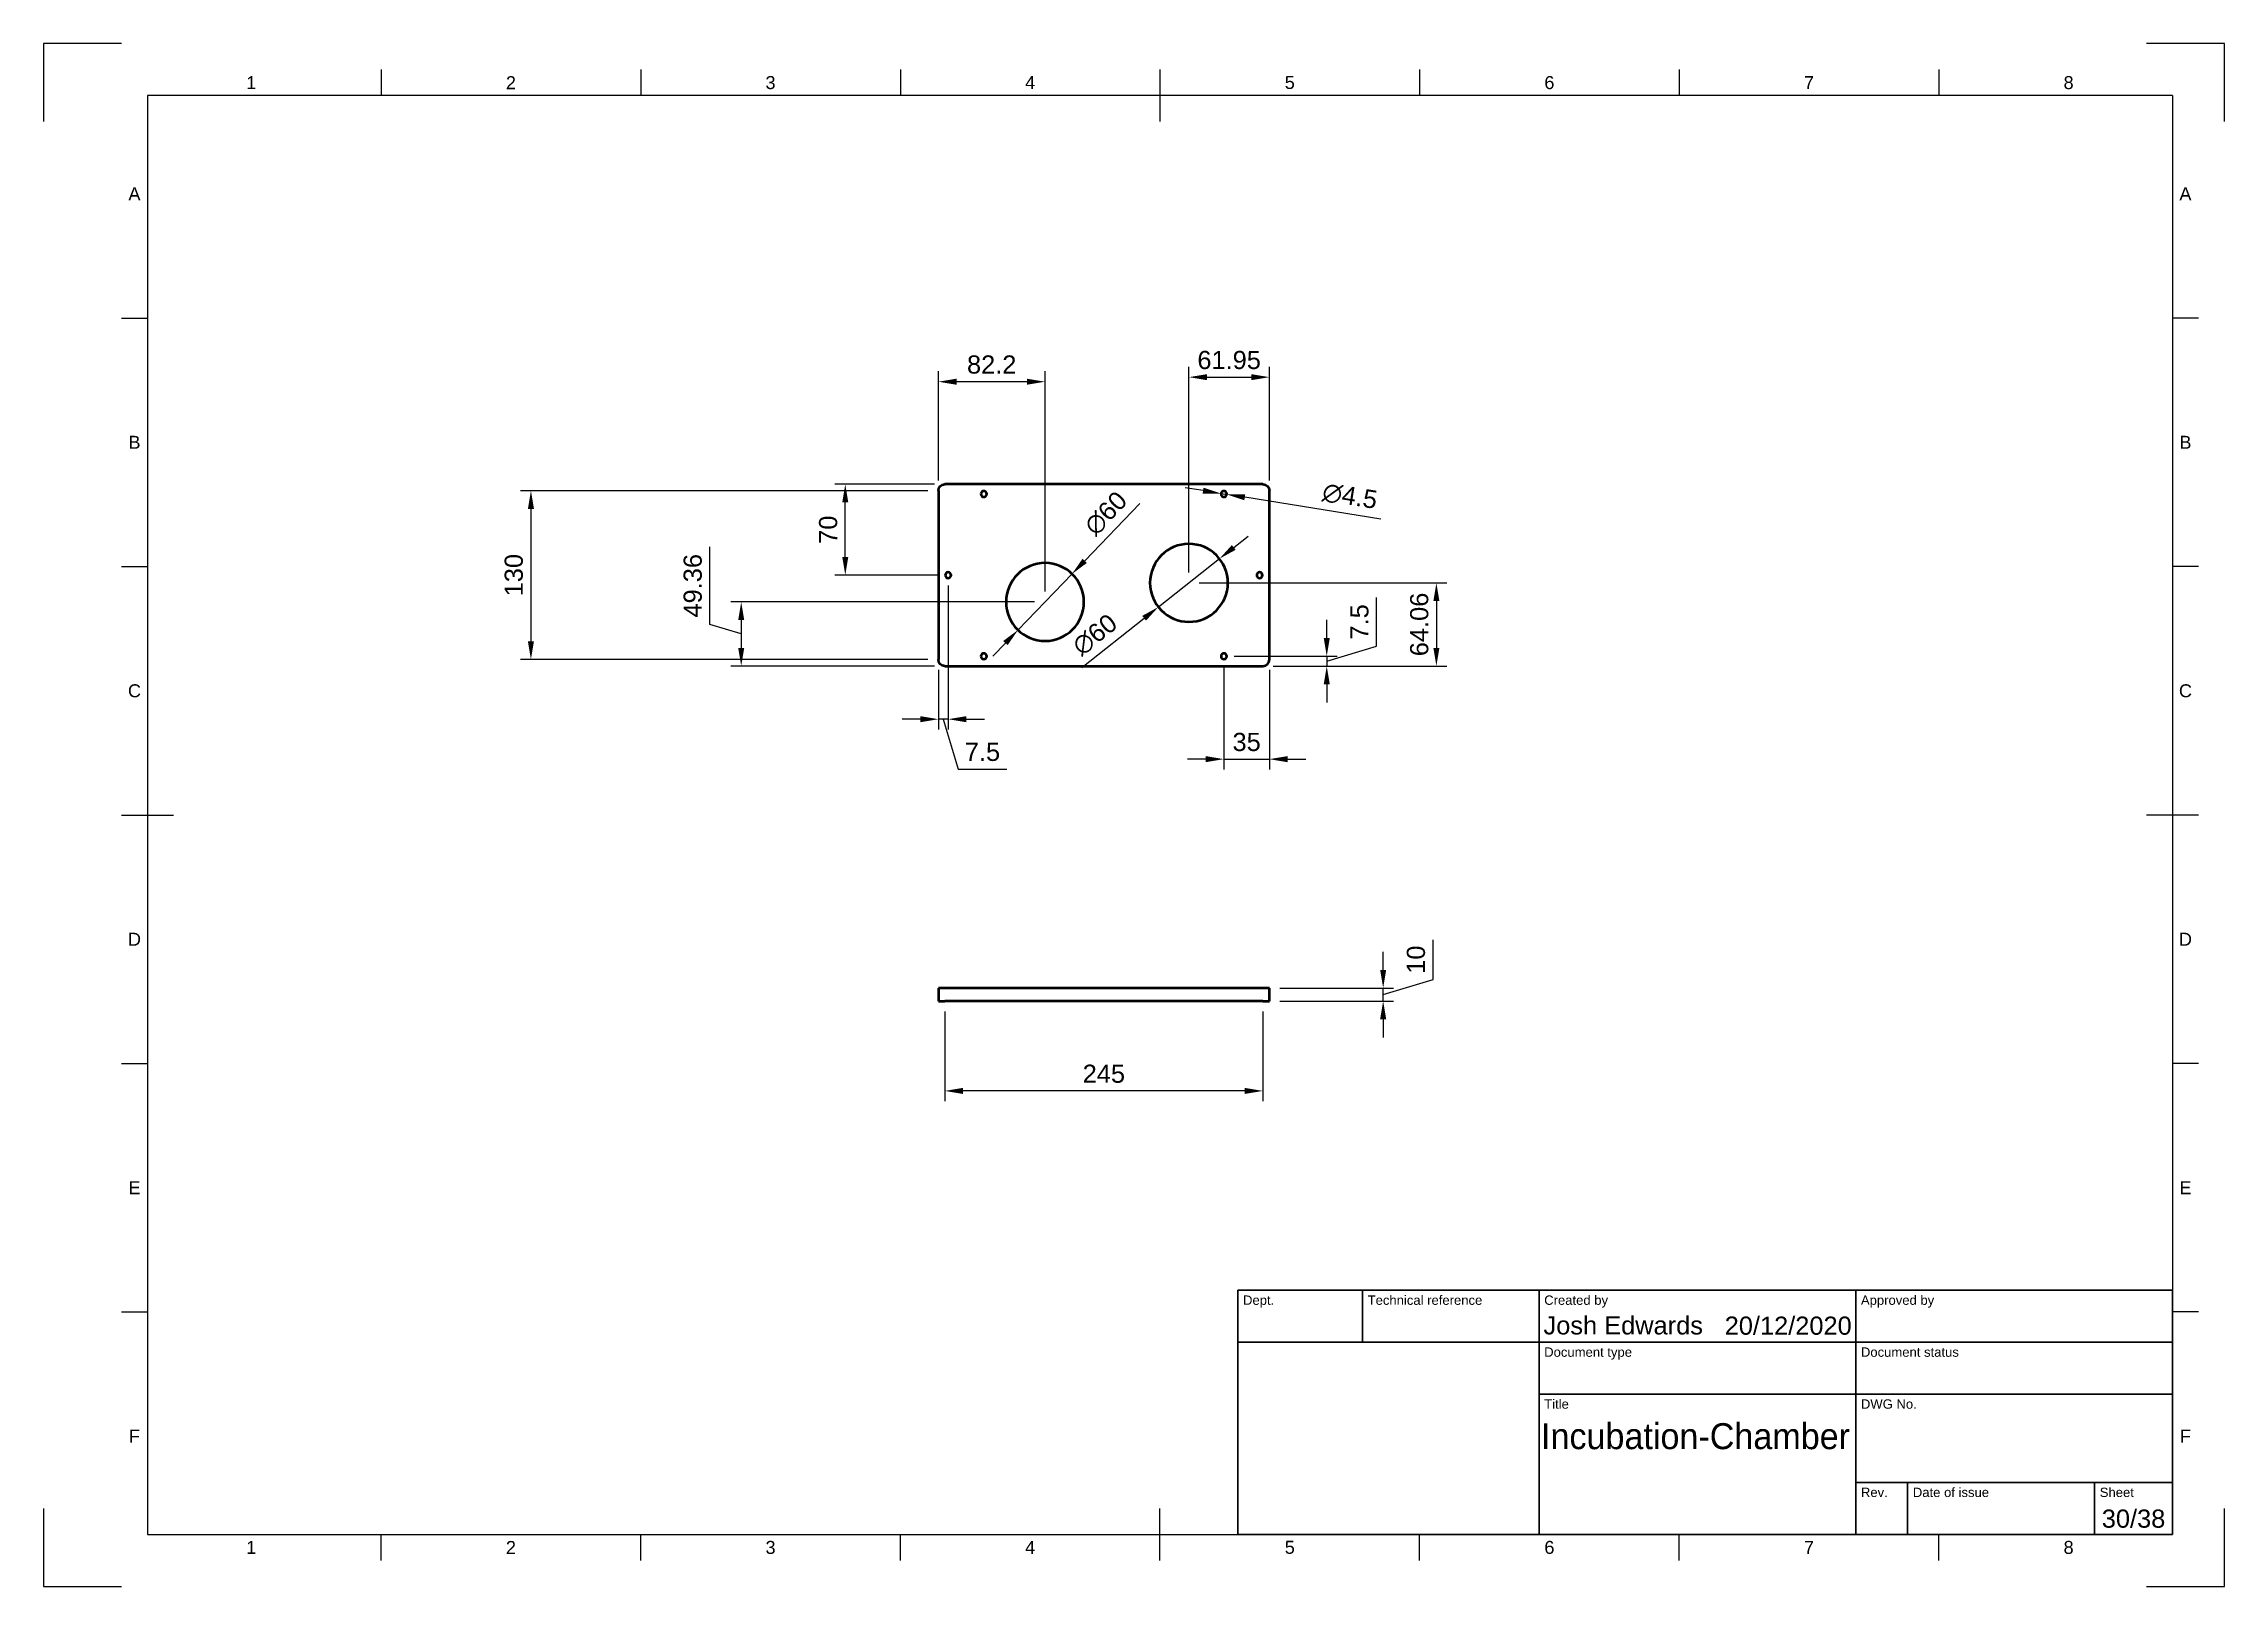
# Model space of a CAD drawing. Header units: millimetres. Extents: x 0 to 420, y 0 to 297.
import ezdxf
from ezdxf.enums import TextEntityAlignment as Align

# ---------------------------------------------------------------- set-up
doc = ezdxf.new("R2010")
doc.units = ezdxf.units.MM
doc.header["$LTSCALE"] = 0.75
for name, color, linetype, lineweight in [('Border', 7, 'Continuous', 25), ('Dimensions', 7, 'Continuous', 25), ('TitleBlock', 7, 'Continuous', 35), ('Visible', 7, 'Continuous', 50)]:
    doc.layers.add(name, color=color, linetype=linetype, lineweight=lineweight)
doc.styles.add('FusionTitle', font='arial.ttf')
doc.styles.get("Standard").update_dxf_attribs({"font": 'arial.ttf'})
doc.dimstyles.new('ISO-25', dxfattribs={"dimtxt": 3.5, "dimasz": 3.5, "dimexe": 2, "dimexo": 2, "dimgap": 1.5, "dimtad": 1, "dimzin": 12, "dimdsep": 46, "dimtxsty": 'Standard', "dimcen": 0, "dimclrd": 256, "dimclre": 256, "dimclrt": 256, "dimazin": 3, "dimtp": 0.1, "dimtm": 0.1, "dimtfac": 0.714, "dimtmove": 1, "dimatfit": 3, "dimfxl": 1, "dimtzin": 12, "dimarcsym": 0})

# ---------------------------------------------------------------- blocks, each defined once
blk = doc.blocks.new('ISO_A3_SHEET')
at = {"layer": 'Border'}
for p, q in [((65, 292), (65, 287)), ((115, 292), (115, 287)), ((165, 292), (165, 287)), ((215, 292), (215, 282)), ((265, 292), (265, 287)), ((315, 292), (315, 287)), ((365, 292), (365, 287)), ((410, 287), (20, 287)), ((20, 287), (20, 10)), ((410, 287), (410, 10)), ((15, 244.16666), (20, 244.16666)), ((415, 244.16666), (410, 244.16666)), ((15, 196.33333), (20, 196.33333)), ((415, 196.33333), (410, 196.33333)), ((15, 148.5), (25, 148.5)), ((415, 148.5), (405, 148.5)), ((15, 100.66667), (20, 100.66667)), ((415, 100.66667), (410, 100.66667)), ((15, 52.83334), (20, 52.83334)), ((415, 52.83334), (410, 52.83334)), ((215, 5), (215, 15)), ((20, 10), (410, 10)), ((65, 5), (65, 10)), ((115, 5), (115, 10)), ((165, 5), (165, 10)), ((265, 5), (265, 10)), ((315, 5), (315, 10)), ((365, 5), (365, 10))]:
    blk.add_line(p, q, dxfattribs=at)
at = {"layer": 'Defpoints'}
for p, q in [((15, 297), (0, 297)), ((0, 297), (0, 282)), ((420, 297), (405, 297)), ((420, 282), (420, 297)), ((0, 15), (0, 0)), ((420, 0), (420, 15)), ((0, 0), (15, 0)), ((405, 0), (420, 0))]:
    blk.add_line(p, q, dxfattribs=at)
at = {"layer": 'Border', "style": 'FusionTitle'}
for s, p in [('1', (40, 289.5)), ('2', (90, 289.5)), ('3', (140, 289.5)), ('4', (190, 289.5)), ('5', (240, 289.5)), ('6', (290, 289.5)), ('7', (340, 289.5)), ('8', (390, 289.5)), ('A', (17.5, 268.08333)), ('A', (412.5, 268.08333)), ('B', (17.5, 220.25)), ('B', (412.5, 220.25)), ('C', (17.5, 172.41667)), ('C', (412.5, 172.41667)), ('D', (17.5, 124.58334)), ('D', (412.5, 124.58334)), ('E', (17.5, 76.75001)), ('E', (412.5, 76.75001)), ('F', (17.5, 28.91668)), ('F', (412.5, 28.91668)), ('1', (40, 7.5)), ('2', (90, 7.5)), ('3', (140, 7.5)), ('4', (190, 7.5)), ('5', (240, 7.5)), ('6', (290, 7.5)), ('7', (340, 7.5)), ('8', (390, 7.5))]:
    blk.add_text(s, height=2.5, dxfattribs=at).set_placement(p, align=Align.MIDDLE)
blk = doc.blocks.new('ISO_TITLEBLOCK')
at = {"layer": 'TitleBlock'}
for p, q in [((0, 47), (-180, 47)), ((-180, 47), (-180, 0)), ((-156, 37), (-156, 47)), ((-122, 0), (-122, 47)), ((-61, 0), (-61, 47)), ((0, 0), (0, 47)), ((-180, 37), (0, 37)), ((-122, 27), (0, 27)), ((-61, 10), (0, 10)), ((-51, 0), (-51, 10)), ((-15, 0), (-15, 10)), ((-180, 0), (0, 0))]:
    blk.add_line(p, q, dxfattribs=at)
at = {"layer": 'TitleBlock', "style": 'FusionTitle'}
for s, p in [('Dept.', (-179, 46)), ('Technical reference', (-155, 46)), ('Created by', (-121, 46)), ('Approved by', (-60, 46)), ('Document type', (-121, 36)), ('Document status', (-60, 36)), ('Title', (-121, 26)), ('DWG No.', (-60, 26)), ('Rev.', (-60, 9)), ('Date of issue', (-50, 9)), ('Sheet', (-14, 9))]:
    blk.add_text(s, height=1.8, dxfattribs=at).set_placement(p, align=Align.TOP_LEFT)
for tag, height, p in [('DEPT', 3.5, (-179, 42)), ('TECHNICAL_REFERENCE', 3.5, (-155, 42)), ('CREATED_BY', 3.5, (-121, 42)), ('APPROVED_BY', 3.5, (-60, 42)), ('DOCUMENT_TYPE', 3.5, (-121, 32)), ('DOCUMENT_STATUS', 3.5, (-60, 32)), ('TITLE_1', 5, (-121, 21.5)), ('TITLE_2', 5, (-121, 14)), ('TITLE_3', 5, (-121, 6.5)), ('DATE_OF_ISSUE', 3.5, (-50, 5))]:
    blk.add_attdef(tag, text='', height=height, dxfattribs=at).set_placement(p, align=Align.TOP_LEFT)
for tag, p in [('CREATED_DATE', (-62, 42)), ('APPROVED_DATE', (-0.99, 42))]:
    blk.add_attdef(tag, text='', height=3.5, dxfattribs=at).set_placement(p, align=Align.TOP_RIGHT)
for tag, height, p in [('DRAWING_NUMBER', 5, (-30.5, 19.75)), ('REV', 3.5, (-56, 4.85)), ('SHEET', 3.5, (-7.5, 4.85))]:
    blk.add_attdef(tag, text='', height=height, dxfattribs=at).set_placement(p, align=Align.TOP_CENTER)
blk = doc.blocks.new('*D19')
at = {"layer": 'Defpoints', "color": 0, "transparency": 16777216}
for p in [(173.568621, 112.682275), (234.818621, 112.682275), (173.568621, 95.383285)]:
    blk.add_point(p, dxfattribs=at)
at = {"layer": 'Dimensions', "lineweight": -2, "transparency": 16777216}
for p, q in [((173.568621, 110.682275), (173.568621, 93.383285)), ((234.818621, 110.682275), (234.818621, 93.383285)), ((231.318621, 95.383285), (177.068621, 95.383285))]:
    blk.add_line(p, q, dxfattribs=at)
at = {"layer": 'Dimensions', "transparency": 16777216}
for points in [[(177.068621, 95.966618), (177.068621, 94.799952), (173.568621, 95.383285)], [(231.318621, 95.966618), (231.318621, 94.799952), (234.818621, 95.383285)]]:
    blk.add_solid(points, dxfattribs=at)
at = {"layer": 'Dimensions', "transparency": 16777216, "insert": (204.193621, 98.670291), "char_height": 3.5, "attachment_point": 5}
blk.add_mtext('245', dxfattribs=at)
blk = doc.blocks.new('*D20')
at = {"layer": 'Defpoints', "color": 0, "transparency": 16777216}
for p in [(236.068621, 115.182275), (257.990853, 115.182275), (236.068621, 112.682275)]:
    blk.add_point(p, dxfattribs=at)
at = {"layer": 'Dimensions', "lineweight": -2, "transparency": 16777216}
for p, q in [((257.990853, 118.682275), (257.990853, 122.182275)), ((267.60187, 116.81558), (267.60187, 124.487817)), ((238.068621, 115.182275), (259.990853, 115.182275)), ((257.990853, 113.932275), (267.60187, 116.81558)), ((257.990853, 112.682275), (257.990853, 115.182275)), ((257.990853, 112.682275), (257.990853, 115.182275)), ((238.068621, 112.682275), (259.990853, 112.682275)), ((257.990853, 109.182275), (257.990853, 105.682275))]:
    blk.add_line(p, q, dxfattribs=at)
at = {"layer": 'Dimensions', "transparency": 16777216}
for points in [[(257.40752, 118.682275), (258.574187, 118.682275), (257.990853, 115.182275)], [(257.40752, 109.182275), (258.574187, 109.182275), (257.990853, 112.682275)]]:
    blk.add_solid(points, dxfattribs=at)
at = {"layer": 'Dimensions', "transparency": 16777216, "insert": (264.314864, 120.651699), "char_height": 3.5, "attachment_point": 5, "rotation": 90}
blk.add_mtext('10', dxfattribs=at)
blk = doc.blocks.new('*D21')
at = {"layer": 'Defpoints', "color": 0, "transparency": 16777216}
for p in [(172.318621, 210.926288), (93.853391, 178.426288), (172.318621, 178.426288)]:
    blk.add_point(p, dxfattribs=at)
at = {"layer": 'Dimensions', "lineweight": -2, "transparency": 16777216}
for p, q in [((170.318621, 210.926288), (91.853391, 210.926288)), ((93.853391, 207.426288), (93.853391, 181.926288)), ((170.318621, 178.426288), (91.853391, 178.426288))]:
    blk.add_line(p, q, dxfattribs=at)
at = {"layer": 'Dimensions', "transparency": 16777216}
for points in [[(93.270058, 207.426288), (94.436725, 207.426288), (93.853391, 210.926288)], [(93.270058, 181.926288), (94.436725, 181.926288), (93.853391, 178.426288)]]:
    blk.add_solid(points, dxfattribs=at)
at = {"layer": 'Dimensions', "transparency": 16777216, "insert": (90.565192, 194.676288), "char_height": 3.5, "attachment_point": 5, "rotation": 90}
blk.add_mtext('130', dxfattribs=at)
blk = doc.blocks.new('*D22')
at = {"layer": 'Defpoints', "color": 0, "transparency": 16777216}
for p in [(154.394631, 212.176288), (173.568621, 212.176288), (174.193621, 194.676288)]:
    blk.add_point(p, dxfattribs=at)
at = {"layer": 'Dimensions', "lineweight": -2, "transparency": 16777216}
for p, q in [((171.568621, 212.176288), (152.394631, 212.176288)), ((154.394631, 198.176288), (154.394631, 208.676288)), ((172.193621, 194.676288), (152.394631, 194.676288))]:
    blk.add_line(p, q, dxfattribs=at)
at = {"layer": 'Dimensions', "transparency": 16777216}
for points in [[(153.811298, 208.676288), (154.977965, 208.676288), (154.394631, 212.176288)], [(153.811298, 198.176288), (154.977965, 198.176288), (154.394631, 194.676288)]]:
    blk.add_solid(points, dxfattribs=at)
at = {"layer": 'Dimensions', "transparency": 16777216, "insert": (151.107626, 203.426288), "char_height": 3.5, "attachment_point": 5, "rotation": 90}
blk.add_mtext('70', dxfattribs=at)
blk = doc.blocks.new('*D23')
at = {"layer": 'Defpoints', "color": 0, "transparency": 16777216}
for p in [(174.193621, 194.676288), (172.318621, 178.426288), (172.318621, 166.943919)]:
    blk.add_point(p, dxfattribs=at)
at = {"layer": 'Dimensions', "lineweight": -2, "transparency": 16777216}
for p, q in [((174.193621, 192.676288), (174.193621, 164.943919)), ((172.318621, 176.426288), (172.318621, 164.943919)), ((168.818621, 166.943919), (165.318621, 166.943919)), ((174.193621, 166.943919), (172.318621, 166.943919)), ((174.193621, 166.943919), (172.318621, 166.943919)), ((173.256121, 166.943919), (176.13298, 157.35439)), ((177.693621, 166.943919), (181.193621, 166.943919)), ((176.13298, 157.35439), (185.502694, 157.35439))]:
    blk.add_line(p, q, dxfattribs=at)
at = {"layer": 'Dimensions', "transparency": 16777216}
for points in [[(168.818621, 167.527253), (168.818621, 166.360586), (172.318621, 166.943919)], [(177.693621, 167.527253), (177.693621, 166.360586), (174.193621, 166.943919)]]:
    blk.add_solid(points, dxfattribs=at)
at = {"layer": 'Dimensions', "transparency": 16777216, "insert": (180.817837, 160.634233), "char_height": 3.5, "attachment_point": 5}
blk.add_mtext('7.5', dxfattribs=at)
blk = doc.blocks.new('*D24')
at = {"layer": 'Defpoints', "color": 0, "transparency": 16777216}
for p in [(198.073836, 194.916477), (187.663421, 184.117253)]:
    blk.add_point(p, dxfattribs=at)
at = {"layer": 'Dimensions', "lineweight": -2, "transparency": 16777216}
for p, q in [((211.128279, 208.458479), (200.502933, 197.436296)), ((187.663421, 184.117253), (198.073836, 194.916477)), ((185.234324, 181.597434), (182.805227, 179.077615))]:
    blk.add_line(p, q, dxfattribs=at)
at = {"layer": 'Dimensions', "transparency": 16777216}
for points in [[(200.082963, 197.841146), (200.922903, 197.031447), (198.073836, 194.916477)], [(184.814354, 182.002283), (185.654294, 181.192584), (187.663421, 184.117253)]]:
    blk.add_solid(points, dxfattribs=at)
at = {"layer": 'Dimensions', "transparency": 16777216, "insert": (204.593208, 206.556505), "char_height": 3.5, "attachment_point": 5, "rotation": 46.05018776}
blk.add_mtext('∅60', dxfattribs=at)
blk = doc.blocks.new('*D25')
at = {"layer": 'Defpoints', "color": 0, "transparency": 16777216}
for p in [(226.465785, 197.84097), (214.694973, 188.542745)]:
    blk.add_point(p, dxfattribs=at)
at = {"layer": 'Dimensions', "lineweight": -2, "transparency": 16777216}
for p, q in [((229.212253, 200.010512), (231.958721, 202.180055)), ((226.465785, 197.84097), (214.694973, 188.542745)), ((199.934915, 176.883199), (211.948505, 186.373203))]:
    blk.add_line(p, q, dxfattribs=at)
at = {"layer": 'Dimensions', "transparency": 16777216}
for points in [[(228.850662, 200.468257), (229.573843, 199.552768), (226.465785, 197.84097)], [(211.586914, 186.830948), (212.310095, 185.915458), (214.694973, 188.542745)]]:
    blk.add_solid(points, dxfattribs=at)
at = {"layer": 'Dimensions', "transparency": 16777216, "insert": (202.470286, 183.199571), "char_height": 3.5, "attachment_point": 5, "rotation": 38.30657978}
blk.add_mtext('∅60', dxfattribs=at)
blk = doc.blocks.new('*D26')
at = {"layer": 'Defpoints', "color": 0, "transparency": 16777216}
for p in [(172.318621, 231.916003), (172.318621, 210.926288), (192.868629, 189.516865)]:
    blk.add_point(p, dxfattribs=at)
at = {"layer": 'Dimensions', "lineweight": -2, "transparency": 16777216}
for p, q in [((172.318621, 212.926288), (172.318621, 233.916003)), ((189.368629, 231.916003), (175.818621, 231.916003)), ((192.868629, 191.516865), (192.868629, 233.916003))]:
    blk.add_line(p, q, dxfattribs=at)
at = {"layer": 'Dimensions', "transparency": 16777216}
for points in [[(175.818621, 232.499337), (175.818621, 231.33267), (172.318621, 231.916003)], [(189.368629, 232.499337), (189.368629, 231.33267), (192.868629, 231.916003)]]:
    blk.add_solid(points, dxfattribs=at)
at = {"layer": 'Dimensions', "transparency": 16777216, "insert": (182.593625, 235.203009), "char_height": 3.5, "attachment_point": 5}
blk.add_mtext('82.2', dxfattribs=at)
blk = doc.blocks.new('*D27')
at = {"layer": 'Defpoints', "color": 0, "transparency": 16777216}
for p in [(236.068621, 232.789837), (236.068621, 210.926288), (220.580379, 193.191858)]:
    blk.add_point(p, dxfattribs=at)
at = {"layer": 'Dimensions', "lineweight": -2, "transparency": 16777216}
for p, q in [((220.580379, 195.191858), (220.580379, 234.789837)), ((224.080379, 232.789837), (232.568621, 232.789837)), ((236.068621, 212.926288), (236.068621, 234.789837))]:
    blk.add_line(p, q, dxfattribs=at)
at = {"layer": 'Dimensions', "transparency": 16777216}
for points in [[(224.080379, 233.373171), (224.080379, 232.206504), (220.580379, 232.789837)], [(232.568621, 233.373171), (232.568621, 232.206504), (236.068621, 232.789837)]]:
    blk.add_solid(points, dxfattribs=at)
at = {"layer": 'Dimensions', "transparency": 16777216, "insert": (228.3245, 236.076843), "char_height": 3.5, "attachment_point": 5}
blk.add_mtext('61.95', dxfattribs=at)
blk = doc.blocks.new('*D28')
at = {"layer": 'Defpoints', "color": 0, "transparency": 16777216}
for p in [(220.580379, 193.191858), (234.818621, 177.176288), (268.2377, 177.176288)]:
    blk.add_point(p, dxfattribs=at)
at = {"layer": 'Dimensions', "lineweight": -2, "transparency": 16777216}
for p, q in [((222.580379, 193.191858), (270.2377, 193.191858)), ((268.2377, 189.691858), (268.2377, 180.676288)), ((236.818621, 177.176288), (270.2377, 177.176288))]:
    blk.add_line(p, q, dxfattribs=at)
at = {"layer": 'Dimensions', "transparency": 16777216}
for points in [[(267.654366, 189.691858), (268.821033, 189.691858), (268.2377, 193.191858)], [(267.654366, 180.676288), (268.821033, 180.676288), (268.2377, 177.176288)]]:
    blk.add_solid(points, dxfattribs=at)
at = {"layer": 'Dimensions', "transparency": 16777216, "insert": (264.950694, 185.184073), "char_height": 3.5, "attachment_point": 5, "rotation": 90}
blk.add_mtext('64.06', dxfattribs=at)
blk = doc.blocks.new('*D29')
at = {"layer": 'Defpoints', "color": 0, "transparency": 16777216}
for p in [(192.868629, 189.516865), (134.354336, 177.176288), (173.568621, 177.176288)]:
    blk.add_point(p, dxfattribs=at)
at = {"layer": 'Dimensions', "lineweight": -2, "transparency": 16777216}
for p, q in [((128.316137, 185.158036), (128.316137, 200.107218)), ((190.868629, 189.516865), (132.354336, 189.516865)), ((134.354336, 183.346576), (128.316137, 185.158036)), ((134.354336, 186.016865), (134.354336, 180.676288)), ((171.568621, 177.176288), (132.354336, 177.176288))]:
    blk.add_line(p, q, dxfattribs=at)
at = {"layer": 'Dimensions', "transparency": 16777216}
for points in [[(133.771003, 186.016865), (134.93767, 186.016865), (134.354336, 189.516865)], [(133.771003, 180.676288), (134.93767, 180.676288), (134.354336, 177.176288)]]:
    blk.add_solid(points, dxfattribs=at)
at = {"layer": 'Dimensions', "transparency": 16777216, "insert": (125.027938, 192.632627), "char_height": 3.5, "attachment_point": 5, "rotation": 90}
blk.add_mtext('49.36', dxfattribs=at)
blk = doc.blocks.new('*D30')
at = {"layer": 'Defpoints', "color": 0, "transparency": 16777216}
for p in [(227.318621, 179.051288), (236.068621, 178.426288), (236.068621, 159.252298)]:
    blk.add_point(p, dxfattribs=at)
at = {"layer": 'Dimensions', "lineweight": -2, "transparency": 16777216}
for p, q in [((227.318621, 177.051288), (227.318621, 157.252298)), ((236.068621, 176.426288), (236.068621, 157.252298)), ((223.818621, 159.252298), (220.318621, 159.252298)), ((227.318621, 159.252298), (236.068621, 159.252298)), ((239.568621, 159.252298), (243.068621, 159.252298))]:
    blk.add_line(p, q, dxfattribs=at)
at = {"layer": 'Dimensions', "transparency": 16777216}
for points in [[(223.818621, 159.835631), (223.818621, 158.668965), (227.318621, 159.252298)], [(239.568621, 159.835631), (239.568621, 158.668965), (236.068621, 159.252298)]]:
    blk.add_solid(points, dxfattribs=at)
at = {"layer": 'Dimensions', "transparency": 16777216, "insert": (231.693621, 162.540497), "char_height": 3.5, "attachment_point": 5}
blk.add_mtext('35', dxfattribs=at)
blk = doc.blocks.new('*D31')
at = {"layer": 'Defpoints', "color": 0, "transparency": 16777216}
for p in [(227.318621, 179.051288), (234.818621, 177.176288), (247.123145, 177.176288)]:
    blk.add_point(p, dxfattribs=at)
at = {"layer": 'Dimensions', "lineweight": -2, "transparency": 16777216}
for p, q in [((256.712674, 180.990647), (256.712674, 190.36036)), ((247.123145, 182.551288), (247.123145, 186.051288)), ((247.123145, 178.113788), (256.712674, 180.990647)), ((229.318621, 179.051288), (249.123145, 179.051288)), ((236.818621, 177.176288), (249.123145, 177.176288)), ((247.123145, 179.051288), (247.123145, 177.176288)), ((247.123145, 179.051288), (247.123145, 177.176288)), ((247.123145, 173.676288), (247.123145, 170.176288))]:
    blk.add_line(p, q, dxfattribs=at)
at = {"layer": 'Dimensions', "transparency": 16777216}
for points in [[(246.539812, 182.551288), (247.706478, 182.551288), (247.123145, 179.051288)], [(246.539812, 173.676288), (247.706478, 173.676288), (247.123145, 177.176288)]]:
    blk.add_solid(points, dxfattribs=at)
at = {"layer": 'Dimensions', "transparency": 16777216, "insert": (253.432831, 185.675503), "char_height": 3.5, "attachment_point": 5, "rotation": 90}
blk.add_mtext('7.5', dxfattribs=at)
blk = doc.blocks.new('*D32')
at = {"layer": 'Defpoints', "color": 0, "transparency": 16777216}
for p in [(226.763141, 210.389877), (227.874101, 210.212699)]:
    blk.add_point(p, dxfattribs=at)
at = {"layer": 'Dimensions', "lineweight": -2, "transparency": 16777216}
for p, q in [((223.30682, 210.941097), (219.850499, 211.492317)), ((226.763141, 210.389877), (227.874101, 210.212699)), ((257.5585, 205.478577), (231.330423, 209.661478))]:
    blk.add_line(p, q, dxfattribs=at)
at = {"layer": 'Dimensions', "transparency": 16777216}
for points in [[(223.39869, 211.517151), (223.21495, 210.365044), (226.763141, 210.389877)], [(231.422293, 210.237532), (231.238553, 209.085425), (227.874101, 210.212699)]]:
    blk.add_solid(points, dxfattribs=at)
at = {"layer": 'Dimensions', "transparency": 16777216, "insert": (251.570825, 209.86117), "char_height": 3.5, "attachment_point": 5, "rotation": 350.93864483}
blk.add_mtext('∅4.5', dxfattribs=at)

msp = doc.modelspace()

# ---------------------------------------------------------------- linework, layer by layer
at = {"layer": 'Visible', "extrusion": (0, 2.966e-13, -1)}
for p, q in [((172.318621, 210.926288, 1.25), (172.318621, 178.426288, 1.25)), ((234.818621, 212.176288, 1.25), (173.568621, 212.176288, 1.25)), ((236.068621, 178.426288, 1.25), (236.068621, 210.926288, 1.25)), ((173.568621, 177.176288, 1.25), (234.818621, 177.176288, 1.25))]:
    msp.add_line(p, q, dxfattribs=at)
at = {"layer": 'Visible', "extrusion": (0, 1, 0)}
for p, q in [((172.318621, 115.182275, 16.25), (172.318621, 112.682275, 16.25)), ((234.818621, 115.182275, 17.5), (173.568621, 115.182275, 17.5)), ((236.068621, 112.682275, 16.25), (236.068621, 115.182275, 16.25)), ((234.818621, 112.682275, 17.5), (173.568621, 112.682275, 17.5))]:
    msp.add_line(p, q, dxfattribs=at)
at = {"layer": 'Visible', "extrusion": (0, 2.966e-13, -1)}
for centre, radius in [((-181.068621, 210.301288, -1.25), 0.5625), ((-227.318621, 210.301288, -1.25), 0.5625), ((-220.580379, 193.191858, -1.25), 7.50015), ((-174.193621, 194.676288, -1.25), 0.5625), ((-192.868629, 189.516865, -1.25), 7.5), ((-234.193621, 194.676288, -1.25), 0.5625), ((-181.068621, 179.051288, -1.25), 0.5625), ((-227.318621, 179.051288, -1.25), 0.5625)]:
    msp.add_circle(centre, radius, dxfattribs=at)
for centre, start, end in [((-173.568621, 210.926288, -1.25), 0, 90), ((-234.818621, 210.926288, -1.25), 90, 180), ((-173.568621, 178.426288, -1.25), 270, 0)]:
    msp.add_arc(centre, 1.25, start, end, dxfattribs=at)
at = {"layer": 'Visible'}
msp.add_arc((234.818621, 178.426288, 1.25), 1.25, 270, 0, dxfattribs=at)
at = {"layer": 'Visible', "extrusion": (2.1e-15, -1, 3e-16)}
for centre, start, end in [((173.568621, 16.25, -115.182275), 90, 180), ((234.818621, 16.25, -115.182275), 0, 90)]:
    msp.add_arc(centre, 1.25, start, end, dxfattribs=at)
at = {"layer": 'Visible', "extrusion": (0, 1, 0)}
for centre, start, end in [((-173.568621, 16.25, 112.682275), 0, 90), ((-234.818621, 16.25, 112.682275), 90, 180)]:
    msp.add_arc(centre, 1.25, start, end, dxfattribs=at)

# ---------------------------------------------------------------- block references
at = {"layer": 'Border'}
msp.add_blockref('ISO_A3_SHEET', (0, 0), dxfattribs=at)
at = {"layer": 'TitleBlock'}
ref = msp.add_blockref('ISO_TITLEBLOCK', (410, 10), dxfattribs=at)
ref.add_attrib('CREATED_DATE_001', '20/12/2020', (323.762619, 48.440314), dxfattribs={"height": 3.5, "style": 'FusionTitle'})
ref.add_attrib('SHEET_001', '30/38', (396.386937, 11.290314), dxfattribs={"height": 3.5, "style": 'FusionTitle'})
ref.add_attrib('TITLE_1_001', 'Incubation-Chamber', (288.387328, 26.414734), dxfattribs={"height": 5, "style": 'FusionTitle', "width": 0.9405})
ref.add_attrib('CREATED_BY_001', 'Josh Edwards', (288.86869, 48.5), dxfattribs={"height": 3.5, "style": 'FusionTitle'})

# ---------------------------------------------------------------- dimensions: what is measured, and where the dimension line sits
at = {"layer": 'Dimensions'}
for base, p1, p2, picture, middle in [((172.318621, 231.916003), (192.868629, 189.516865), (172.318621, 210.926288), '*D26', (182.593625, 235.203009)), ((172.318621, 166.943919), (174.193621, 194.676288), (172.318621, 178.426288), '*D23', (177.63298, 160.634233)), ((173.568621, 95.383285), (234.818621, 112.682275), (173.568621, 112.682275), '*D19', (204.193621, 98.670291))]:
    dim = msp.add_linear_dim(base=base, p1=p1, p2=p2, dimstyle='ISO-25', override={"dimlfac": 4, "dimclrd": 256, "dimclre": 256}, dxfattribs=at)
    dim.commit()
    dim.dimension.update_dxf_attribs({"geometry": picture, "text_midpoint": middle})
for base, p1, p2, angle, picture, middle in [((236.068621, 232.789837), (220.580379, 193.191858), (236.068621, 210.926288), 180, '*D27', (228.3245, 236.076843)), ((154.394631, 212.176288), (174.193621, 194.676288), (173.568621, 212.176288), 270, '*D22', (151.107626, 203.426288)), ((134.354336, 177.176288), (192.868629, 189.516865), (173.568621, 177.176288), 90, '*D29', (125.027938, 186.658036)), ((268.2377, 177.176288), (220.580379, 193.191858), (234.818621, 177.176288), 90, '*D28', (264.950694, 185.184073)), ((247.123145, 177.176288), (227.318621, 179.051288), (234.818621, 177.176288), 90, '*D31', (253.432831, 182.490647)), ((236.068621, 159.252298), (227.318621, 179.051288), (236.068621, 178.426288), 180, '*D30', (231.693621, 162.540497))]:
    dim = msp.add_linear_dim(base=base, p1=p1, p2=p2, angle=angle, dimstyle='ISO-25', override={"dimlfac": 4, "dimclrd": 256, "dimclre": 256}, dxfattribs=at)
    dim.commit()
    dim.dimension.update_dxf_attribs({"geometry": picture, "text_midpoint": middle})
for p1, p2, distance, picture, middle in [((172.318621, 210.926288), (172.318621, 178.426288), -78.46523, '*D21', (90.565192, 194.676288)), ((236.068621, 112.682275), (236.068621, 115.182275), -21.922232, '*D20', (264.314864, 118.31558))]:
    dim = msp.add_aligned_dim(p1=p1, p2=p2, distance=distance, dimstyle='ISO-25', override={"dimlfac": 4, "dimclrd": 256, "dimclre": 256}, dxfattribs=at)
    dim.commit()
    dim.dimension.update_dxf_attribs({"geometry": picture, "text_midpoint": middle})
for p1, p2, picture, middle in [((187.663421, 184.117253), (198.073836, 194.916477), '*D24', (204.593208, 206.556505)), ((226.465785, 197.84097), (214.694973, 188.542745), '*D25', (202.470286, 183.199571))]:
    dim = msp.add_diameter_dim_2p(p1=p1, p2=p2, dimstyle='ISO-25', override={"dimlfac": 4, "dimclrd": 256, "dimclre": 256}, dxfattribs=at)
    dim.commit()
    dim.dimension.update_dxf_attribs({"geometry": picture, "text_midpoint": middle})
dim = msp.add_diameter_dim_2p(p1=(226.763141, 210.389877), p2=(227.874101, 210.212699), dimstyle='ISO-25', override={"dimlfac": 4, "dimclrd": 256, "dimclre": 256}, dxfattribs=at)
dim.commit()
dim.dimension.update_dxf_attribs({"geometry": '*D32', "text_midpoint": (251.037734, 206.518521), "dimtype": 163})

doc.saveas('drawing.dxf')
